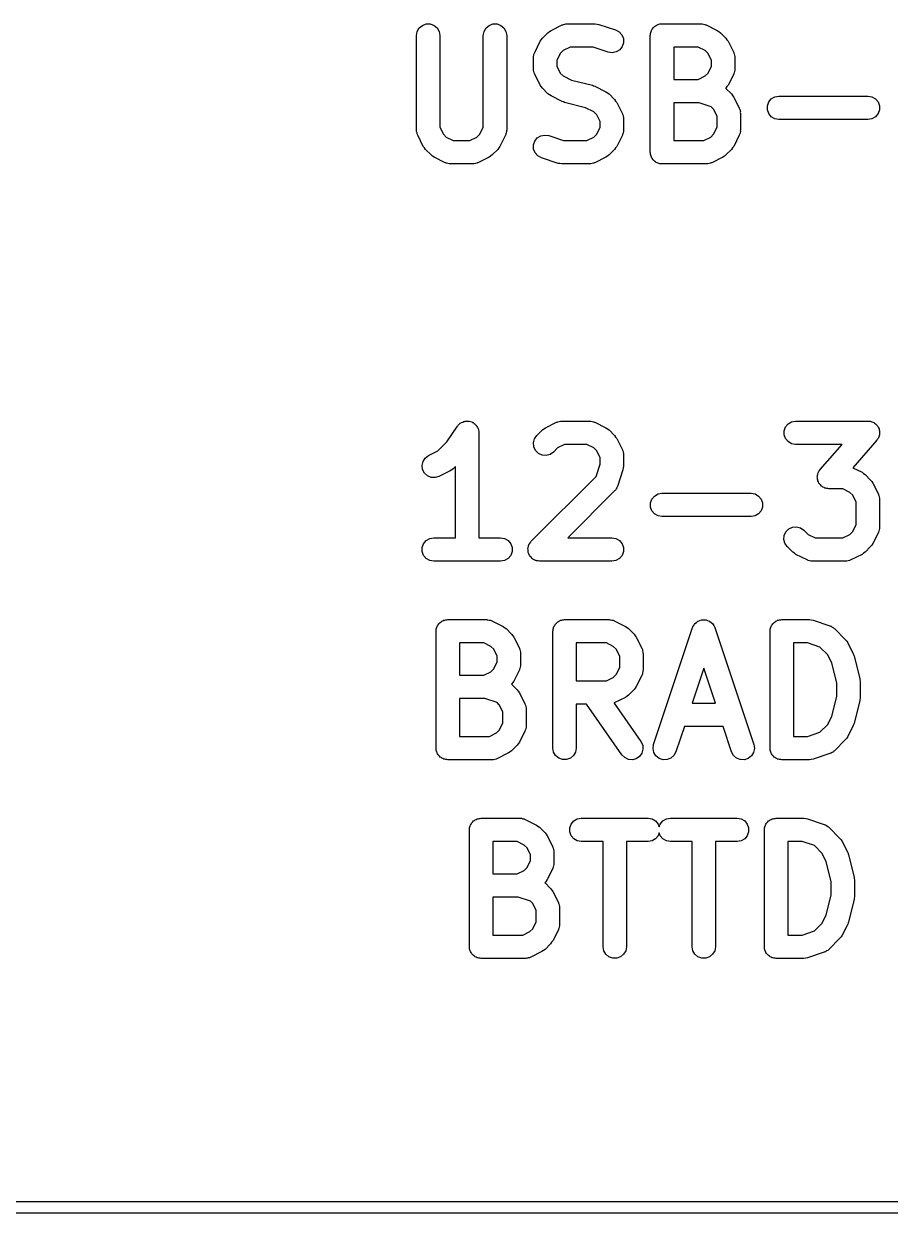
# Model space of a CAD drawing. Extents: x 85 to 212, y -151 to -91.
# Drawn here: x 179.98 to 191.1, y -150.78 to -135.5 of the extents above; entities that cross this region are included whole.
import ezdxf

# ---------------------------------------------------------------- set-up
doc = ezdxf.new("R2010")
doc.units = 0
doc.header["$MEASUREMENT"] = 0
doc.layers.add('BLACK', color=7, linetype='CONTINUOUS')

msp = doc.modelspace()

# ---------------------------------------------------------------- linework, layer by layer
at = {"layer": 'Black'}
for p, q in [((185.018, -135.654), (185.027, -135.602)), ((185.027, -135.602), (185.053, -135.557)), ((185.053, -135.557), (185.093, -135.524)), ((185.093, -135.524), (185.142, -135.506)), ((185.142, -135.506), (185.194, -135.506)), ((185.194, -135.506), (185.243, -135.524)), ((185.243, -135.524), (185.283, -135.557)), ((185.283, -135.557), (185.309, -135.602)), ((185.309, -135.602), (185.318, -135.654)), ((185.875, -135.654), (185.884, -135.602)), ((185.884, -135.602), (185.91, -135.557)), ((185.91, -135.557), (185.95, -135.524)), ((185.95, -135.524), (185.999, -135.506)), ((185.999, -135.506), (186.051, -135.506)), ((186.051, -135.506), (186.1, -135.524)), ((186.1, -135.524), (186.14, -135.557)), ((186.14, -135.557), (186.166, -135.602)), ((186.166, -135.602), (186.175, -135.654)), ((186.705, -135.619), (186.724, -135.605)), ((186.724, -135.605), (186.744, -135.591)), ((186.744, -135.591), (186.886, -135.519)), ((186.886, -135.519), (186.895, -135.517)), ((186.895, -135.517), (186.902, -135.513)), ((186.902, -135.513), (186.92, -135.51)), ((186.92, -135.51), (186.936, -135.505)), ((186.936, -135.505), (186.945, -135.505)), ((186.945, -135.505), (186.954, -135.504)), ((186.954, -135.504), (187.311, -135.504)), ((187.311, -135.504), (187.334, -135.508)), ((187.334, -135.508), (187.358, -135.511)), ((187.358, -135.511), (187.572, -135.583)), ((187.572, -135.583), (187.618, -135.608)), ((188.025, -135.615), (188.027, -135.602)), ((188.027, -135.602), (188.033, -135.591)), ((188.033, -135.591), (188.038, -135.579)), ((188.038, -135.579), (188.046, -135.569)), ((188.046, -135.569), (188.053, -135.557)), ((188.053, -135.557), (188.063, -135.549)), ((188.063, -135.549), (188.071, -135.539)), ((188.071, -135.539), (188.083, -135.532)), ((188.083, -135.532), (188.093, -135.524)), ((188.093, -135.524), (188.105, -135.519)), ((188.105, -135.519), (188.117, -135.513)), ((188.117, -135.513), (188.129, -135.51)), ((188.129, -135.51), (188.142, -135.506)), ((188.142, -135.506), (188.155, -135.506)), ((188.155, -135.506), (188.168, -135.504)), ((188.168, -135.504), (188.668, -135.504)), ((188.668, -135.504), (188.676, -135.505)), ((188.676, -135.505), (188.685, -135.505)), ((188.685, -135.505), (188.702, -135.51)), ((188.702, -135.51), (188.719, -135.513)), ((188.719, -135.513), (188.727, -135.517)), ((188.727, -135.517), (188.735, -135.519)), ((188.735, -135.519), (188.878, -135.591)), ((188.878, -135.591), (188.897, -135.605)), ((188.897, -135.605), (188.917, -135.619)), ((185.018, -136.868), (185.018, -135.654)), ((185.318, -135.654), (185.318, -136.832)), ((185.875, -136.832), (185.875, -135.654)), ((186.175, -135.654), (186.175, -136.868)), ((186.534, -135.872), (186.605, -135.729)), ((186.605, -135.729), (186.619, -135.71)), ((186.619, -135.71), (186.633, -135.69)), ((186.633, -135.69), (186.705, -135.619)), ((187.618, -135.608), (187.653, -135.646)), ((187.653, -135.646), (187.672, -135.695)), ((187.673, -135.747), (187.657, -135.796)), ((187.672, -135.695), (187.673, -135.747)), ((188.018, -135.654), (188.02, -135.641)), ((188.018, -137.154), (188.018, -135.654)), ((188.02, -135.628), (188.025, -135.615)), ((188.02, -135.641), (188.02, -135.628)), ((188.917, -135.619), (188.988, -135.69)), ((188.988, -135.69), (189.002, -135.71)), ((189.002, -135.71), (189.016, -135.729)), ((189.016, -135.729), (189.088, -135.872)), ((186.519, -135.922), (186.524, -135.905)), ((186.524, -135.905), (186.527, -135.888)), ((186.527, -135.888), (186.531, -135.88)), ((186.531, -135.88), (186.534, -135.872)), ((186.863, -135.885), (186.818, -135.975)), ((186.9, -135.848), (186.863, -135.885)), ((186.989, -135.804), (186.9, -135.848)), ((187.286, -135.804), (186.989, -135.804)), ((187.478, -135.867), (187.286, -135.804)), ((187.529, -135.875), (187.478, -135.867)), ((187.58, -135.864), (187.529, -135.875)), ((187.625, -135.837), (187.58, -135.864)), ((187.657, -135.796), (187.625, -135.837)), ((188.318, -135.804), (188.318, -136.218)), ((188.632, -135.804), (188.318, -135.804)), ((188.722, -135.848), (188.632, -135.804)), ((188.759, -135.885), (188.722, -135.848)), ((188.804, -135.975), (188.759, -135.885)), ((189.088, -135.872), (189.09, -135.88)), ((189.09, -135.88), (189.095, -135.888)), ((189.095, -135.888), (189.098, -135.905)), ((189.098, -135.905), (189.103, -135.922)), ((186.518, -135.939), (186.519, -135.931)), ((186.518, -136.082), (186.518, -135.939)), ((186.519, -135.931), (186.519, -135.922)), ((186.818, -135.975), (186.818, -136.047)), ((186.818, -136.047), (186.863, -136.136)), ((188.759, -136.136), (188.804, -136.047)), ((188.804, -136.047), (188.804, -135.975)), ((189.103, -135.922), (189.102, -135.931)), ((189.102, -135.931), (189.104, -135.939)), ((189.104, -135.939), (189.104, -136.082)), ((186.519, -136.091), (186.518, -136.082)), ((186.519, -136.099), (186.519, -136.091)), ((186.524, -136.116), (186.519, -136.099)), ((186.527, -136.133), (186.524, -136.116)), ((186.531, -136.141), (186.527, -136.133)), ((186.534, -136.149), (186.531, -136.141)), ((186.605, -136.292), (186.534, -136.149)), ((186.863, -136.136), (186.9, -136.173)), ((186.9, -136.173), (187.006, -136.226)), ((188.632, -136.218), (188.722, -136.173)), ((188.722, -136.173), (188.759, -136.136)), ((189.088, -136.149), (189.016, -136.292)), ((189.09, -136.141), (189.088, -136.149)), ((189.095, -136.133), (189.09, -136.141)), ((189.098, -136.116), (189.095, -136.133)), ((189.103, -136.099), (189.098, -136.116)), ((189.104, -136.082), (189.102, -136.091)), ((189.102, -136.091), (189.103, -136.099)), ((186.619, -136.311), (186.605, -136.292)), ((186.633, -136.331), (186.619, -136.311)), ((186.705, -136.402), (186.633, -136.331)), ((187.006, -136.226), (187.276, -136.294)), ((187.276, -136.294), (187.291, -136.3)), ((187.291, -136.3), (187.306, -136.305)), ((187.306, -136.305), (187.449, -136.377)), ((188.318, -136.218), (188.632, -136.218)), ((188.988, -136.331), (188.987, -136.332)), ((188.987, -136.332), (188.988, -136.333)), ((189.002, -136.311), (188.988, -136.331)), ((188.988, -136.333), (189.06, -136.405)), ((189.016, -136.292), (189.002, -136.311)), ((186.724, -136.416), (186.705, -136.402)), ((186.744, -136.431), (186.724, -136.416)), ((186.886, -136.502), (186.744, -136.431)), ((186.902, -136.507), (186.886, -136.502)), ((186.917, -136.513), (186.902, -136.507)), ((187.187, -136.581), (186.917, -136.513)), ((187.449, -136.377), (187.469, -136.391)), ((187.469, -136.391), (187.488, -136.405)), ((187.488, -136.405), (187.56, -136.476)), ((187.56, -136.476), (187.573, -136.496)), ((187.573, -136.496), (187.588, -136.515)), ((187.588, -136.515), (187.659, -136.658)), ((188.318, -136.518), (188.318, -137.004)), ((188.644, -136.518), (188.318, -136.518)), ((188.801, -136.57), (188.644, -136.518)), ((189.06, -136.405), (189.073, -136.424)), ((189.073, -136.424), (189.088, -136.444)), ((189.088, -136.444), (189.159, -136.586)), ((189.52, -136.556), (189.538, -136.507)), ((189.538, -136.507), (189.571, -136.467)), ((189.571, -136.467), (189.617, -136.441)), ((189.617, -136.441), (189.668, -136.432)), ((189.668, -136.432), (190.811, -136.432)), ((190.811, -136.432), (190.862, -136.441)), ((190.862, -136.441), (190.907, -136.467)), ((190.907, -136.467), (190.941, -136.507)), ((190.941, -136.507), (190.958, -136.556)), ((187.293, -136.634), (187.187, -136.581)), ((187.33, -136.671), (187.293, -136.634)), ((187.375, -136.76), (187.33, -136.671)), ((187.659, -136.658), (187.662, -136.666)), ((187.662, -136.666), (187.666, -136.674)), ((187.666, -136.674), (187.669, -136.691)), ((188.83, -136.6), (188.801, -136.57)), ((188.875, -136.689), (188.83, -136.6)), ((189.159, -136.586), (189.162, -136.595)), ((189.162, -136.595), (189.166, -136.602)), ((189.166, -136.602), (189.169, -136.62)), ((189.169, -136.62), (189.174, -136.636)), ((189.174, -136.636), (189.173, -136.645)), ((189.173, -136.645), (189.175, -136.654)), ((189.175, -136.654), (189.175, -136.868)), ((189.52, -136.608), (189.52, -136.556)), ((189.538, -136.657), (189.52, -136.608)), ((189.571, -136.697), (189.538, -136.657)), ((190.941, -136.657), (190.907, -136.697)), ((190.958, -136.608), (190.941, -136.657)), ((190.958, -136.556), (190.958, -136.608)), ((187.375, -136.832), (187.375, -136.76)), ((187.669, -136.691), (187.674, -136.708)), ((187.674, -136.708), (187.673, -136.716)), ((187.673, -136.716), (187.675, -136.725)), ((187.675, -136.725), (187.675, -136.868)), ((188.875, -136.832), (188.875, -136.689)), ((189.617, -136.723), (189.571, -136.697)), ((189.668, -136.732), (189.617, -136.723)), ((190.811, -136.732), (189.668, -136.732)), ((190.862, -136.723), (190.811, -136.732)), ((190.907, -136.697), (190.862, -136.723)), ((185.019, -136.876), (185.018, -136.868)), ((185.019, -136.885), (185.019, -136.876)), ((185.024, -136.902), (185.019, -136.885)), ((185.027, -136.919), (185.024, -136.902)), ((185.031, -136.927), (185.027, -136.919)), ((185.034, -136.935), (185.031, -136.927)), ((185.105, -137.078), (185.034, -136.935)), ((185.318, -136.832), (185.363, -136.922)), ((185.363, -136.922), (185.4, -136.959)), ((185.4, -136.959), (185.489, -137.004)), ((185.704, -137.004), (185.793, -136.959)), ((185.793, -136.959), (185.83, -136.922)), ((185.83, -136.922), (185.875, -136.832)), ((186.159, -136.935), (186.088, -137.078)), ((186.162, -136.927), (186.159, -136.935)), ((186.166, -136.919), (186.162, -136.927)), ((186.169, -136.902), (186.166, -136.919)), ((186.174, -136.885), (186.169, -136.902)), ((186.175, -136.868), (186.173, -136.876)), ((186.173, -136.876), (186.174, -136.885)), ((186.536, -137.011), (186.568, -136.97)), ((186.568, -136.97), (186.613, -136.943)), ((186.613, -136.943), (186.664, -136.932)), ((186.664, -136.932), (186.715, -136.94)), ((186.715, -136.94), (186.906, -137.004)), ((187.204, -137.004), (187.293, -136.959)), ((187.293, -136.959), (187.33, -136.922)), ((187.33, -136.922), (187.375, -136.832)), ((187.659, -136.935), (187.588, -137.078)), ((187.662, -136.927), (187.659, -136.935)), ((187.666, -136.919), (187.662, -136.927)), ((187.669, -136.902), (187.666, -136.919)), ((187.674, -136.885), (187.669, -136.902)), ((187.675, -136.868), (187.673, -136.876)), ((187.673, -136.876), (187.674, -136.885)), ((188.704, -137.004), (188.793, -136.959)), ((188.793, -136.959), (188.83, -136.922)), ((188.83, -136.922), (188.875, -136.832)), ((189.159, -136.935), (189.088, -137.078)), ((189.162, -136.927), (189.159, -136.935)), ((189.166, -136.919), (189.162, -136.927)), ((189.169, -136.902), (189.166, -136.919)), ((189.174, -136.885), (189.169, -136.902)), ((189.175, -136.868), (189.173, -136.876)), ((189.173, -136.876), (189.174, -136.885)), ((185.119, -137.097), (185.105, -137.078)), ((185.133, -137.117), (185.119, -137.097)), ((185.205, -137.188), (185.133, -137.117)), ((185.489, -137.004), (185.704, -137.004)), ((186.06, -137.117), (185.988, -137.188)), ((186.073, -137.097), (186.06, -137.117)), ((186.088, -137.078), (186.073, -137.097)), ((186.519, -137.06), (186.536, -137.011)), ((186.521, -137.112), (186.519, -137.06)), ((186.54, -137.161), (186.521, -137.112)), ((186.906, -137.004), (187.204, -137.004)), ((187.56, -137.117), (187.488, -137.188)), ((187.573, -137.097), (187.56, -137.117)), ((187.588, -137.078), (187.573, -137.097)), ((188.318, -137.004), (188.704, -137.004)), ((189.06, -137.117), (188.988, -137.188)), ((189.073, -137.097), (189.06, -137.117)), ((189.088, -137.078), (189.073, -137.097)), ((185.224, -137.202), (185.205, -137.188)), ((185.244, -137.216), (185.224, -137.202)), ((185.386, -137.288), (185.244, -137.216)), ((185.949, -137.216), (185.806, -137.288)), ((185.969, -137.202), (185.949, -137.216)), ((185.988, -137.188), (185.969, -137.202)), ((186.575, -137.2), (186.54, -137.161)), ((186.62, -137.224), (186.575, -137.2)), ((186.835, -137.296), (186.62, -137.224)), ((187.449, -137.216), (187.306, -137.288)), ((187.469, -137.202), (187.449, -137.216)), ((187.488, -137.188), (187.469, -137.202)), ((188.02, -137.166), (188.018, -137.154)), ((188.02, -137.18), (188.02, -137.166)), ((188.025, -137.192), (188.02, -137.18)), ((188.027, -137.205), (188.025, -137.192)), ((188.033, -137.216), (188.027, -137.205)), ((188.038, -137.229), (188.033, -137.216)), ((188.046, -137.239), (188.038, -137.229)), ((188.053, -137.25), (188.046, -137.239)), ((188.063, -137.258), (188.053, -137.25)), ((188.071, -137.268), (188.063, -137.258)), ((188.083, -137.275), (188.071, -137.268)), ((188.093, -137.283), (188.083, -137.275)), ((188.105, -137.288), (188.093, -137.283)), ((188.949, -137.216), (188.806, -137.288)), ((188.969, -137.202), (188.949, -137.216)), ((188.988, -137.188), (188.969, -137.202)), ((185.395, -137.29), (185.386, -137.288)), ((185.402, -137.295), (185.395, -137.29)), ((185.42, -137.298), (185.402, -137.295)), ((185.436, -137.303), (185.42, -137.298)), ((185.445, -137.302), (185.436, -137.303)), ((185.454, -137.304), (185.445, -137.302)), ((185.739, -137.304), (185.454, -137.304)), ((185.748, -137.302), (185.739, -137.304)), ((185.756, -137.303), (185.748, -137.302)), ((185.773, -137.298), (185.756, -137.303)), ((185.791, -137.295), (185.773, -137.298)), ((185.798, -137.29), (185.791, -137.295)), ((185.806, -137.288), (185.798, -137.29)), ((186.858, -137.299), (186.835, -137.296)), ((186.882, -137.304), (186.858, -137.299)), ((187.239, -137.304), (186.882, -137.304)), ((187.248, -137.302), (187.239, -137.304)), ((187.256, -137.303), (187.248, -137.302)), ((187.273, -137.298), (187.256, -137.303)), ((187.291, -137.295), (187.273, -137.298)), ((187.298, -137.29), (187.291, -137.295)), ((187.306, -137.288), (187.298, -137.29)), ((188.117, -137.295), (188.105, -137.288)), ((188.129, -137.297), (188.117, -137.295)), ((188.142, -137.301), (188.129, -137.297)), ((188.155, -137.301), (188.142, -137.301)), ((188.168, -137.304), (188.155, -137.301)), ((188.739, -137.304), (188.168, -137.304)), ((188.748, -137.302), (188.739, -137.304)), ((188.756, -137.303), (188.748, -137.302)), ((188.773, -137.298), (188.756, -137.303)), ((188.791, -137.295), (188.773, -137.298)), ((188.798, -137.29), (188.791, -137.295)), ((188.806, -137.288), (188.798, -137.29)), ((185.567, -140.646), (185.579, -140.633)), ((185.579, -140.633), (185.586, -140.629)), ((185.586, -140.629), (185.593, -140.624)), ((185.593, -140.624), (185.61, -140.618)), ((185.61, -140.618), (185.626, -140.61)), ((185.626, -140.61), (185.634, -140.609)), ((185.634, -140.609), (185.642, -140.606)), ((185.642, -140.606), (185.66, -140.606)), ((185.66, -140.606), (185.678, -140.604)), ((185.678, -140.604), (185.686, -140.606)), ((185.686, -140.606), (185.694, -140.606)), ((185.694, -140.606), (185.711, -140.612)), ((185.711, -140.612), (185.728, -140.616)), ((185.728, -140.616), (185.735, -140.621)), ((185.735, -140.621), (185.743, -140.624)), ((185.743, -140.624), (185.757, -140.635)), ((185.757, -140.635), (185.771, -140.645)), ((185.771, -140.645), (185.776, -140.652)), ((186.672, -140.691), (186.815, -140.619)), ((186.815, -140.619), (186.823, -140.617)), ((186.823, -140.617), (186.831, -140.613)), ((186.831, -140.613), (186.848, -140.61)), ((186.848, -140.61), (186.865, -140.605)), ((186.865, -140.605), (186.874, -140.605)), ((186.874, -140.605), (186.882, -140.604)), ((186.882, -140.604), (187.239, -140.604)), ((187.239, -140.604), (187.248, -140.605)), ((187.248, -140.605), (187.256, -140.605)), ((187.256, -140.605), (187.273, -140.61)), ((187.273, -140.61), (187.291, -140.613)), ((187.291, -140.613), (187.298, -140.617)), ((187.298, -140.617), (187.306, -140.619)), ((187.306, -140.619), (187.449, -140.691)), ((189.752, -140.679), (189.786, -140.639)), ((189.786, -140.639), (189.831, -140.613)), ((189.831, -140.613), (189.882, -140.604)), ((189.882, -140.604), (190.811, -140.604)), ((190.811, -140.604), (190.825, -140.606)), ((190.825, -140.606), (190.84, -140.606)), ((190.84, -140.606), (190.851, -140.611)), ((190.851, -140.611), (190.862, -140.613)), ((190.862, -140.613), (190.875, -140.62)), ((190.875, -140.62), (190.888, -140.625)), ((190.888, -140.625), (190.897, -140.633)), ((190.897, -140.633), (190.907, -140.639)), ((190.907, -140.639), (190.917, -140.65)), ((185.408, -140.872), (185.543, -140.67)), ((185.543, -140.67), (185.549, -140.664)), ((185.549, -140.664), (185.553, -140.657)), ((185.553, -140.657), (185.567, -140.646)), ((185.776, -140.652), (185.783, -140.657)), ((185.783, -140.657), (185.792, -140.673)), ((185.792, -140.673), (185.802, -140.687)), ((185.802, -140.687), (185.805, -140.695)), ((185.805, -140.695), (185.809, -140.702)), ((185.809, -140.702), (185.812, -140.72)), ((185.812, -140.72), (185.817, -140.737)), ((185.817, -140.737), (185.816, -140.745)), ((185.816, -140.745), (185.818, -140.754)), ((185.818, -140.754), (185.818, -142.104)), ((186.532, -140.833), (186.562, -140.79)), ((186.562, -140.79), (186.633, -140.719)), ((186.633, -140.719), (186.653, -140.705)), ((186.653, -140.705), (186.672, -140.691)), ((187.449, -140.691), (187.469, -140.705)), ((187.469, -140.705), (187.488, -140.719)), ((187.488, -140.719), (187.56, -140.79)), ((187.56, -140.79), (187.573, -140.81)), ((189.734, -140.728), (189.752, -140.679)), ((189.734, -140.78), (189.734, -140.728)), ((189.752, -140.829), (189.734, -140.78)), ((190.917, -140.65), (190.928, -140.66)), ((190.928, -140.66), (190.933, -140.67)), ((190.933, -140.67), (190.941, -140.679)), ((190.941, -140.679), (190.946, -140.692)), ((190.946, -140.692), (190.953, -140.705)), ((190.953, -140.793), (190.951, -140.808)), ((190.953, -140.705), (190.954, -140.717)), ((190.958, -140.78), (190.953, -140.793)), ((190.954, -140.717), (190.958, -140.728)), ((190.958, -140.728), (190.958, -140.742)), ((190.958, -140.742), (190.961, -140.757)), ((190.961, -140.757), (190.958, -140.768)), ((190.958, -140.768), (190.958, -140.78)), ((185.293, -140.987), (185.408, -140.872)), ((186.518, -140.883), (186.532, -140.833)), ((186.523, -140.935), (186.518, -140.883)), ((186.545, -140.982), (186.523, -140.935)), ((186.828, -140.948), (186.774, -141.002)), ((186.918, -140.904), (186.828, -140.948)), ((187.204, -140.904), (186.918, -140.904)), ((187.293, -140.948), (187.204, -140.904)), ((187.33, -140.985), (187.293, -140.948)), ((187.573, -140.81), (187.588, -140.829)), ((187.588, -140.829), (187.659, -140.972)), ((189.786, -140.868), (189.752, -140.829)), ((189.831, -140.895), (189.786, -140.868)), ((189.882, -140.904), (189.831, -140.895)), ((190.48, -140.904), (189.882, -140.904)), ((190.198, -141.226), (190.48, -140.904)), ((190.924, -140.852), (190.617, -141.203)), ((190.931, -140.84), (190.924, -140.852)), ((190.941, -140.829), (190.931, -140.84)), ((190.945, -140.818), (190.941, -140.829)), ((190.951, -140.808), (190.945, -140.818)), ((185.102, -141.122), (185.13, -141.079)), ((185.13, -141.079), (185.172, -141.048)), ((185.172, -141.048), (185.293, -140.987)), ((186.582, -141.019), (186.545, -140.982)), ((186.629, -141.041), (186.582, -141.019)), ((186.681, -141.046), (186.629, -141.041)), ((186.731, -141.032), (186.681, -141.046)), ((186.774, -141.002), (186.731, -141.032)), ((187.375, -141.075), (187.33, -140.985)), ((187.375, -141.158), (187.375, -141.075)), ((187.659, -140.972), (187.662, -140.98)), ((187.662, -140.98), (187.666, -140.988)), ((187.666, -140.988), (187.669, -141.005)), ((187.669, -141.005), (187.674, -141.022)), ((187.674, -141.022), (187.673, -141.031)), ((187.673, -141.031), (187.675, -141.039)), ((187.675, -141.039), (187.675, -141.182)), ((185.09, -141.173), (185.102, -141.122)), ((185.096, -141.225), (185.09, -141.173)), ((185.119, -141.272), (185.096, -141.225)), ((185.449, -141.245), (185.306, -141.316)), ((185.469, -141.231), (185.449, -141.245)), ((185.488, -141.217), (185.469, -141.231)), ((185.518, -141.187), (185.488, -141.217)), ((185.518, -142.104), (185.518, -141.187)), ((187.322, -141.315), (187.375, -141.158)), ((187.667, -141.23), (187.596, -141.444)), ((187.671, -141.206), (187.667, -141.23)), ((187.675, -141.182), (187.671, -141.206)), ((190.177, -141.261), (190.181, -141.25)), ((190.181, -141.25), (190.19, -141.239)), ((190.19, -141.239), (190.198, -141.226)), ((190.617, -141.203), (190.735, -141.262)), ((185.157, -141.307), (185.119, -141.272)), ((185.204, -141.328), (185.157, -141.307)), ((185.256, -141.331), (185.204, -141.328)), ((185.306, -141.316), (185.256, -141.331)), ((186.49, -142.148), (187.322, -141.315)), ((190.161, -141.322), (190.163, -141.311)), ((190.163, -141.336), (190.161, -141.322)), ((190.163, -141.299), (190.168, -141.285)), ((190.163, -141.311), (190.163, -141.299)), ((190.163, -141.351), (190.163, -141.336)), ((190.167, -141.362), (190.163, -141.351)), ((190.169, -141.373), (190.167, -141.362)), ((190.168, -141.285), (190.171, -141.271)), ((190.176, -141.386), (190.169, -141.373)), ((190.171, -141.271), (190.177, -141.261)), ((190.181, -141.4), (190.176, -141.386)), ((190.188, -141.409), (190.181, -141.4)), ((190.194, -141.419), (190.188, -141.409)), ((190.735, -141.262), (190.754, -141.277)), ((190.754, -141.277), (190.774, -141.29)), ((190.774, -141.29), (190.845, -141.362)), ((190.845, -141.362), (190.859, -141.381)), ((190.859, -141.381), (190.873, -141.401)), ((190.873, -141.401), (190.945, -141.544)), ((187.56, -141.502), (186.959, -142.104)), ((187.565, -141.495), (187.56, -141.502)), ((187.571, -141.49), (187.565, -141.495)), ((187.579, -141.474), (187.571, -141.49)), ((187.59, -141.46), (187.579, -141.474)), ((187.592, -141.451), (187.59, -141.46)), ((187.596, -141.444), (187.592, -141.451)), ((188.071, -141.567), (188.117, -141.541)), ((188.117, -141.541), (188.168, -141.532)), ((188.168, -141.532), (189.311, -141.532)), ((189.311, -141.532), (189.362, -141.541)), ((189.362, -141.541), (189.407, -141.567)), ((190.205, -141.429), (190.194, -141.419)), ((190.214, -141.44), (190.205, -141.429)), ((190.224, -141.446), (190.214, -141.44)), ((190.233, -141.453), (190.224, -141.446)), ((190.247, -141.459), (190.233, -141.453)), ((190.259, -141.466), (190.247, -141.459)), ((190.271, -141.468), (190.259, -141.466)), ((190.282, -141.472), (190.271, -141.468)), ((190.296, -141.472), (190.282, -141.472)), ((190.311, -141.475), (190.296, -141.472)), ((190.49, -141.475), (190.311, -141.475)), ((190.579, -141.52), (190.49, -141.475)), ((190.616, -141.557), (190.579, -141.52)), ((190.661, -141.646), (190.616, -141.557)), ((190.945, -141.544), (190.947, -141.552)), ((190.947, -141.552), (190.952, -141.559)), ((190.952, -141.559), (190.955, -141.577)), ((188.02, -141.656), (188.038, -141.607)), ((188.02, -141.708), (188.02, -141.656)), ((188.038, -141.757), (188.02, -141.708)), ((188.038, -141.607), (188.071, -141.567)), ((189.407, -141.567), (189.441, -141.607)), ((189.441, -141.607), (189.458, -141.656)), ((189.458, -141.708), (189.441, -141.757)), ((189.458, -141.656), (189.458, -141.708)), ((190.661, -141.932), (190.661, -141.646)), ((190.955, -141.577), (190.96, -141.594)), ((190.96, -141.594), (190.959, -141.602)), ((190.959, -141.602), (190.961, -141.611)), ((190.961, -141.611), (190.961, -141.968)), ((188.071, -141.797), (188.038, -141.757)), ((188.117, -141.823), (188.071, -141.797)), ((188.168, -141.832), (188.117, -141.823)), ((189.311, -141.832), (188.168, -141.832)), ((189.362, -141.823), (189.311, -141.832)), ((189.407, -141.797), (189.362, -141.823)), ((189.441, -141.757), (189.407, -141.797)), ((189.759, -142.025), (189.796, -141.988)), ((189.796, -141.988), (189.843, -141.966)), ((189.843, -141.966), (189.895, -141.961)), ((189.895, -141.961), (189.946, -141.975)), ((189.946, -141.975), (189.988, -142.005)), ((189.988, -142.005), (190.042, -142.059)), ((190.616, -142.022), (190.661, -141.932)), ((190.952, -142.019), (190.947, -142.027)), ((190.955, -142.002), (190.952, -142.019)), ((190.96, -141.985), (190.955, -142.002)), ((190.961, -141.968), (190.959, -141.976)), ((190.959, -141.976), (190.96, -141.985)), ((185.109, -142.179), (185.143, -142.139)), ((185.143, -142.139), (185.188, -142.113)), ((185.188, -142.113), (185.239, -142.104)), ((185.239, -142.104), (185.518, -142.104)), ((185.818, -142.104), (186.096, -142.104)), ((186.096, -142.104), (186.148, -142.113)), ((186.148, -142.113), (186.193, -142.139)), ((186.193, -142.139), (186.226, -142.179)), ((186.467, -142.179), (186.479, -142.164)), ((186.479, -142.164), (186.49, -142.148)), ((186.959, -142.104), (187.525, -142.104)), ((187.525, -142.104), (187.576, -142.113)), ((187.576, -142.113), (187.621, -142.139)), ((187.621, -142.139), (187.655, -142.179)), ((189.733, -142.124), (189.737, -142.072)), ((189.746, -142.174), (189.733, -142.124)), ((189.737, -142.072), (189.759, -142.025)), ((190.042, -142.059), (190.132, -142.104)), ((190.132, -142.104), (190.49, -142.104)), ((190.49, -142.104), (190.579, -142.059)), ((190.579, -142.059), (190.616, -142.022)), ((190.945, -142.035), (190.873, -142.178)), ((190.947, -142.027), (190.945, -142.035)), ((185.092, -142.228), (185.109, -142.179)), ((185.092, -142.28), (185.092, -142.228)), ((185.109, -142.329), (185.092, -142.28)), ((186.226, -142.179), (186.244, -142.228)), ((186.244, -142.28), (186.226, -142.329)), ((186.244, -142.228), (186.244, -142.28)), ((186.447, -142.24), (186.449, -142.234)), ((186.449, -142.26), (186.447, -142.24)), ((186.449, -142.228), (186.455, -142.209)), ((186.449, -142.234), (186.449, -142.228)), ((186.449, -142.28), (186.449, -142.26)), ((186.451, -142.286), (186.449, -142.28)), ((186.452, -142.292), (186.451, -142.286)), ((186.46, -142.31), (186.452, -142.292)), ((186.455, -142.209), (186.46, -142.19)), ((186.46, -142.19), (186.464, -142.185)), ((186.467, -142.329), (186.46, -142.31)), ((186.464, -142.185), (186.467, -142.179)), ((187.655, -142.179), (187.673, -142.228)), ((187.673, -142.28), (187.655, -142.329)), ((187.673, -142.228), (187.673, -142.28)), ((189.776, -142.217), (189.746, -142.174)), ((189.848, -142.288), (189.776, -142.217)), ((189.867, -142.302), (189.848, -142.288)), ((189.886, -142.316), (189.867, -142.302)), ((190.029, -142.388), (189.886, -142.316)), ((190.735, -142.316), (190.592, -142.388)), ((190.754, -142.302), (190.735, -142.316)), ((190.774, -142.288), (190.754, -142.302)), ((190.845, -142.217), (190.774, -142.288)), ((190.859, -142.197), (190.845, -142.217)), ((190.873, -142.178), (190.859, -142.197)), ((185.143, -142.368), (185.109, -142.329)), ((185.188, -142.395), (185.143, -142.368)), ((185.239, -142.404), (185.188, -142.395)), ((186.096, -142.404), (185.239, -142.404)), ((186.148, -142.395), (186.096, -142.404)), ((186.193, -142.368), (186.148, -142.395)), ((186.226, -142.329), (186.193, -142.368)), ((186.471, -142.334), (186.467, -142.329)), ((186.474, -142.34), (186.471, -142.334)), ((186.487, -142.353), (186.474, -142.34)), ((186.5, -142.368), (186.487, -142.353)), ((186.506, -142.372), (186.5, -142.368)), ((186.51, -142.376), (186.506, -142.372)), ((186.528, -142.385), (186.51, -142.376)), ((186.545, -142.395), (186.528, -142.385)), ((186.552, -142.396), (186.545, -142.395)), ((186.558, -142.398), (186.552, -142.396)), ((186.577, -142.4), (186.558, -142.398)), ((186.596, -142.404), (186.577, -142.4)), ((187.525, -142.404), (186.596, -142.404)), ((187.576, -142.395), (187.525, -142.404)), ((187.621, -142.368), (187.576, -142.395)), ((187.655, -142.329), (187.621, -142.368)), ((190.038, -142.39), (190.029, -142.388)), ((190.045, -142.395), (190.038, -142.39)), ((190.062, -142.398), (190.045, -142.395)), ((190.079, -142.403), (190.062, -142.398)), ((190.088, -142.402), (190.079, -142.403)), ((190.096, -142.404), (190.088, -142.402)), ((190.525, -142.404), (190.096, -142.404)), ((190.534, -142.402), (190.525, -142.404)), ((190.542, -142.403), (190.534, -142.402)), ((190.559, -142.398), (190.542, -142.403)), ((190.576, -142.395), (190.559, -142.398)), ((190.584, -142.39), (190.576, -142.395)), ((190.592, -142.388), (190.584, -142.39)), ((185.277, -143.252), (185.283, -143.241)), ((185.283, -143.241), (185.288, -143.229)), ((185.288, -143.229), (185.296, -143.219)), ((185.296, -143.219), (185.303, -143.207)), ((185.303, -143.207), (185.313, -143.199)), ((185.313, -143.199), (185.321, -143.189)), ((185.321, -143.189), (185.333, -143.182)), ((185.333, -143.182), (185.343, -143.174)), ((185.343, -143.174), (185.355, -143.169)), ((185.355, -143.169), (185.367, -143.163)), ((185.367, -143.163), (185.379, -143.16)), ((185.379, -143.16), (185.392, -143.156)), ((185.392, -143.156), (185.405, -143.156)), ((185.405, -143.156), (185.418, -143.154)), ((185.418, -143.154), (185.918, -143.154)), ((185.918, -143.154), (185.926, -143.155)), ((185.926, -143.155), (185.935, -143.155)), ((185.935, -143.155), (185.952, -143.16)), ((185.952, -143.16), (185.969, -143.163)), ((185.969, -143.163), (185.977, -143.167)), ((185.977, -143.167), (185.985, -143.169)), ((185.985, -143.169), (186.128, -143.241)), ((186.128, -143.241), (186.147, -143.255)), ((186.777, -143.252), (186.783, -143.241)), ((186.783, -143.241), (186.788, -143.229)), ((186.788, -143.229), (186.796, -143.219)), ((186.796, -143.219), (186.803, -143.207)), ((186.803, -143.207), (186.813, -143.199)), ((186.813, -143.199), (186.821, -143.189)), ((186.821, -143.189), (186.833, -143.182)), ((186.833, -143.182), (186.843, -143.174)), ((186.843, -143.174), (186.855, -143.169)), ((186.855, -143.169), (186.867, -143.163)), ((186.867, -143.163), (186.879, -143.16)), ((186.879, -143.16), (186.892, -143.156)), ((186.892, -143.156), (186.905, -143.156)), ((186.905, -143.156), (186.918, -143.154)), ((186.918, -143.154), (187.489, -143.154)), ((187.489, -143.154), (187.498, -143.155)), ((187.498, -143.155), (187.506, -143.155)), ((187.506, -143.155), (187.523, -143.16)), ((187.523, -143.16), (187.541, -143.163)), ((187.541, -143.163), (187.548, -143.167)), ((187.548, -143.167), (187.556, -143.169)), ((187.556, -143.169), (187.699, -143.241)), ((187.699, -143.241), (187.719, -143.255)), ((188.564, -143.248), (188.576, -143.23)), ((188.576, -143.23), (188.586, -143.21)), ((188.586, -143.21), (188.589, -143.208)), ((188.589, -143.208), (188.591, -143.204)), ((188.591, -143.204), (188.609, -143.19)), ((188.609, -143.19), (188.625, -143.176)), ((188.625, -143.176), (188.629, -143.174)), ((188.629, -143.174), (188.632, -143.172)), ((188.632, -143.172), (188.653, -143.165)), ((188.653, -143.165), (188.673, -143.157)), ((188.673, -143.157), (188.678, -143.157)), ((188.678, -143.157), (188.682, -143.155)), ((188.682, -143.155), (188.704, -143.156)), ((188.704, -143.156), (188.726, -143.155)), ((188.726, -143.155), (188.73, -143.157)), ((188.73, -143.157), (188.734, -143.157)), ((188.734, -143.157), (188.754, -143.165)), ((188.754, -143.165), (188.775, -143.172)), ((188.775, -143.172), (188.778, -143.174)), ((188.778, -143.174), (188.782, -143.176)), ((188.782, -143.176), (188.799, -143.19)), ((188.799, -143.19), (188.816, -143.204)), ((188.816, -143.204), (188.818, -143.208)), ((188.818, -143.208), (188.821, -143.21)), ((188.821, -143.21), (188.832, -143.23)), ((188.832, -143.23), (188.843, -143.248)), ((189.563, -143.252), (189.569, -143.241)), ((189.569, -143.241), (189.574, -143.229)), ((189.574, -143.229), (189.582, -143.219)), ((189.582, -143.219), (189.589, -143.207)), ((189.589, -143.207), (189.599, -143.199)), ((189.599, -143.199), (189.607, -143.189)), ((189.607, -143.189), (189.619, -143.182)), ((189.619, -143.182), (189.629, -143.174)), ((189.629, -143.174), (189.641, -143.169)), ((189.641, -143.169), (189.652, -143.163)), ((189.652, -143.163), (189.665, -143.16)), ((189.665, -143.16), (189.678, -143.156)), ((189.678, -143.156), (189.691, -143.156)), ((189.691, -143.156), (189.704, -143.154)), ((189.704, -143.154), (190.061, -143.154)), ((190.061, -143.154), (190.084, -143.158)), ((190.084, -143.158), (190.108, -143.161)), ((190.108, -143.161), (190.322, -143.233)), ((190.322, -143.233), (190.33, -143.237)), ((190.33, -143.237), (190.338, -143.239)), ((190.338, -143.239), (190.353, -143.249)), ((185.268, -143.304), (185.27, -143.291)), ((185.268, -144.804), (185.268, -143.304)), ((185.27, -143.278), (185.275, -143.265)), ((185.27, -143.291), (185.27, -143.278)), ((185.275, -143.265), (185.277, -143.252)), ((186.147, -143.255), (186.167, -143.269)), ((186.167, -143.269), (186.238, -143.34)), ((186.238, -143.34), (186.252, -143.36)), ((186.252, -143.36), (186.266, -143.379)), ((186.266, -143.379), (186.338, -143.522)), ((186.768, -143.304), (186.77, -143.291)), ((186.768, -144.804), (186.768, -143.304)), ((186.77, -143.278), (186.775, -143.265)), ((186.77, -143.291), (186.77, -143.278)), ((186.775, -143.265), (186.777, -143.252)), ((187.719, -143.255), (187.738, -143.269)), ((187.738, -143.269), (187.81, -143.34)), ((187.81, -143.34), (187.823, -143.36)), ((187.823, -143.36), (187.838, -143.379)), ((187.838, -143.379), (187.909, -143.522)), ((188.061, -144.756), (188.561, -143.256)), ((188.561, -143.256), (188.563, -143.252)), ((188.563, -143.252), (188.564, -143.248)), ((188.843, -143.248), (188.844, -143.252)), ((188.844, -143.252), (188.846, -143.256)), ((188.846, -143.256), (189.346, -144.756)), ((189.554, -143.304), (189.556, -143.291)), ((189.554, -144.804), (189.554, -143.304)), ((189.556, -143.278), (189.56, -143.265)), ((189.556, -143.291), (189.556, -143.278)), ((189.56, -143.265), (189.563, -143.252)), ((190.353, -143.249), (190.368, -143.258)), ((190.368, -143.258), (190.374, -143.264)), ((190.374, -143.264), (190.381, -143.269)), ((190.381, -143.269), (190.524, -143.412)), ((185.568, -143.454), (185.568, -143.868)), ((185.882, -143.454), (185.568, -143.454)), ((185.972, -143.498), (185.882, -143.454)), ((186.009, -143.535), (185.972, -143.498)), ((186.054, -143.625), (186.009, -143.535)), ((186.338, -143.522), (186.34, -143.53)), ((186.34, -143.53), (186.345, -143.538)), ((186.345, -143.538), (186.348, -143.555)), ((187.068, -143.454), (187.068, -143.939)), ((187.454, -143.454), (187.068, -143.454)), ((187.543, -143.498), (187.454, -143.454)), ((187.58, -143.535), (187.543, -143.498)), ((187.625, -143.625), (187.58, -143.535)), ((187.909, -143.522), (187.912, -143.53)), ((187.912, -143.53), (187.916, -143.538)), ((187.916, -143.538), (187.919, -143.555)), ((189.854, -143.454), (189.854, -144.654)), ((190.036, -143.454), (189.854, -143.454)), ((190.194, -143.506), (190.036, -143.454)), ((190.295, -143.607), (190.194, -143.506)), ((190.524, -143.412), (190.538, -143.431)), ((190.538, -143.431), (190.552, -143.451)), ((190.552, -143.451), (190.623, -143.594)), ((186.009, -143.786), (186.054, -143.697)), ((186.054, -143.697), (186.054, -143.625)), ((186.348, -143.555), (186.353, -143.572)), ((186.353, -143.572), (186.352, -143.581)), ((186.352, -143.581), (186.354, -143.589)), ((186.354, -143.589), (186.354, -143.732)), ((187.625, -143.768), (187.625, -143.625)), ((187.919, -143.555), (187.924, -143.572)), ((187.924, -143.572), (187.923, -143.581)), ((187.923, -143.581), (187.925, -143.589)), ((187.925, -143.589), (187.925, -143.804)), ((190.348, -143.713), (190.295, -143.607)), ((190.623, -143.594), (190.628, -143.609)), ((190.628, -143.609), (190.635, -143.624)), ((190.635, -143.624), (190.706, -143.91)), ((185.882, -143.868), (185.972, -143.823)), ((185.972, -143.823), (186.009, -143.786)), ((186.338, -143.799), (186.266, -143.942)), ((186.34, -143.791), (186.338, -143.799)), ((186.345, -143.783), (186.34, -143.791)), ((186.348, -143.766), (186.345, -143.783)), ((186.353, -143.749), (186.348, -143.766)), ((186.354, -143.732), (186.352, -143.741)), ((186.352, -143.741), (186.353, -143.749)), ((187.58, -143.858), (187.625, -143.768)), ((187.919, -143.838), (187.916, -143.855)), ((187.924, -143.821), (187.919, -143.838)), ((187.925, -143.804), (187.923, -143.812)), ((187.923, -143.812), (187.924, -143.821)), ((188.704, -143.778), (188.555, -144.225)), ((188.853, -144.225), (188.704, -143.778)), ((190.411, -143.965), (190.348, -143.713)), ((185.568, -143.868), (185.882, -143.868)), ((186.238, -143.981), (186.237, -143.982)), ((186.237, -143.982), (186.238, -143.983)), ((186.252, -143.961), (186.238, -143.981)), ((186.238, -143.983), (186.31, -144.055)), ((186.266, -143.942), (186.252, -143.961)), ((187.068, -143.939), (187.454, -143.939)), ((187.454, -143.939), (187.543, -143.895)), ((187.543, -143.895), (187.58, -143.858)), ((187.909, -143.871), (187.838, -144.014)), ((187.912, -143.862), (187.909, -143.871)), ((187.916, -143.855), (187.912, -143.862)), ((190.411, -144.142), (190.411, -143.965)), ((190.706, -143.91), (190.708, -143.928)), ((190.708, -143.928), (190.711, -143.946)), ((190.711, -143.946), (190.711, -144.161)), ((186.31, -144.055), (186.323, -144.074)), ((186.323, -144.074), (186.338, -144.094)), ((186.338, -144.094), (186.409, -144.236)), ((187.699, -144.152), (187.556, -144.223)), ((187.719, -144.138), (187.699, -144.152)), ((187.738, -144.124), (187.719, -144.138)), ((187.81, -144.052), (187.738, -144.124)), ((187.823, -144.033), (187.81, -144.052)), ((187.838, -144.014), (187.823, -144.033)), ((190.348, -144.394), (190.411, -144.142)), ((185.568, -144.168), (185.568, -144.654)), ((185.894, -144.168), (185.568, -144.168)), ((186.051, -144.22), (185.894, -144.168)), ((186.08, -144.25), (186.051, -144.22)), ((186.125, -144.339), (186.08, -144.25)), ((186.409, -144.236), (186.412, -144.245)), ((186.412, -144.245), (186.416, -144.252)), ((186.416, -144.252), (186.419, -144.27)), ((186.419, -144.27), (186.424, -144.286)), ((186.424, -144.286), (186.423, -144.295)), ((186.423, -144.295), (186.425, -144.304)), ((186.425, -144.304), (186.425, -144.518)), ((187.197, -144.239), (187.068, -144.239)), ((187.068, -144.239), (187.068, -144.804)), ((187.652, -144.89), (187.197, -144.239)), ((187.556, -144.223), (187.553, -144.225)), ((187.553, -144.225), (187.898, -144.718)), ((188.555, -144.225), (188.853, -144.225)), ((190.706, -144.197), (190.635, -144.483)), ((190.708, -144.179), (190.706, -144.197)), ((190.711, -144.161), (190.708, -144.179)), ((186.125, -144.482), (186.125, -144.339)), ((190.295, -144.5), (190.348, -144.394)), ((185.954, -144.654), (186.043, -144.609)), ((186.043, -144.609), (186.08, -144.572)), ((186.08, -144.572), (186.125, -144.482)), ((186.409, -144.585), (186.338, -144.728)), ((186.412, -144.577), (186.409, -144.585)), ((186.416, -144.569), (186.412, -144.577)), ((186.419, -144.552), (186.416, -144.569)), ((186.424, -144.535), (186.419, -144.552)), ((186.425, -144.518), (186.423, -144.526)), ((186.423, -144.526), (186.424, -144.535)), ((188.455, -144.525), (188.346, -144.851)), ((188.953, -144.525), (188.455, -144.525)), ((189.061, -144.851), (188.953, -144.525)), ((190.036, -144.654), (190.194, -144.601)), ((190.194, -144.601), (190.295, -144.5)), ((190.623, -144.514), (190.552, -144.656)), ((190.628, -144.498), (190.623, -144.514)), ((190.635, -144.483), (190.628, -144.498)), ((185.568, -144.654), (185.954, -144.654)), ((186.31, -144.767), (186.238, -144.838)), ((186.323, -144.747), (186.31, -144.767)), ((186.338, -144.728), (186.323, -144.747)), ((187.898, -144.718), (187.92, -144.765)), ((187.92, -144.765), (187.924, -144.817)), ((188.054, -144.808), (188.061, -144.756)), ((189.346, -144.756), (189.354, -144.808)), ((189.854, -144.654), (190.036, -144.654)), ((190.524, -144.695), (190.381, -144.838)), ((190.538, -144.676), (190.524, -144.695)), ((190.552, -144.656), (190.538, -144.676)), ((185.27, -144.816), (185.268, -144.804)), ((185.27, -144.83), (185.27, -144.816)), ((185.275, -144.842), (185.27, -144.83)), ((185.277, -144.855), (185.275, -144.842)), ((185.283, -144.866), (185.277, -144.855)), ((185.288, -144.879), (185.283, -144.866)), ((185.296, -144.889), (185.288, -144.879)), ((185.303, -144.9), (185.296, -144.889)), ((185.313, -144.908), (185.303, -144.9)), ((185.321, -144.918), (185.313, -144.908)), ((185.333, -144.925), (185.321, -144.918)), ((186.199, -144.866), (186.056, -144.938)), ((186.219, -144.852), (186.199, -144.866)), ((186.238, -144.838), (186.219, -144.852)), ((186.777, -144.855), (186.768, -144.804)), ((186.803, -144.9), (186.777, -144.855)), ((186.843, -144.933), (186.803, -144.9)), ((187.033, -144.9), (186.993, -144.933)), ((187.059, -144.855), (187.033, -144.9)), ((187.068, -144.804), (187.059, -144.855)), ((187.689, -144.926), (187.652, -144.89)), ((187.881, -144.91), (187.838, -144.94)), ((187.911, -144.867), (187.881, -144.91)), ((187.924, -144.817), (187.911, -144.867)), ((188.064, -144.859), (188.054, -144.808)), ((188.091, -144.903), (188.064, -144.859)), ((188.132, -144.935), (188.091, -144.903)), ((188.321, -144.897), (188.282, -144.931)), ((188.346, -144.851), (188.321, -144.897)), ((189.086, -144.897), (189.061, -144.851)), ((189.125, -144.931), (189.086, -144.897)), ((189.316, -144.903), (189.275, -144.935)), ((189.343, -144.859), (189.316, -144.903)), ((189.354, -144.808), (189.343, -144.859)), ((189.556, -144.816), (189.554, -144.804)), ((189.556, -144.83), (189.556, -144.816)), ((189.56, -144.842), (189.556, -144.83)), ((189.563, -144.855), (189.56, -144.842)), ((189.569, -144.866), (189.563, -144.855)), ((189.574, -144.879), (189.569, -144.866)), ((189.582, -144.889), (189.574, -144.879)), ((189.589, -144.9), (189.582, -144.889)), ((189.599, -144.908), (189.589, -144.9)), ((189.607, -144.918), (189.599, -144.908)), ((189.619, -144.925), (189.607, -144.918)), ((190.322, -144.874), (190.108, -144.946)), ((190.33, -144.87), (190.322, -144.874)), ((190.338, -144.868), (190.33, -144.87)), ((190.353, -144.858), (190.338, -144.868)), ((190.368, -144.85), (190.353, -144.858)), ((190.374, -144.843), (190.368, -144.85)), ((190.381, -144.838), (190.374, -144.843)), ((185.343, -144.933), (185.333, -144.925)), ((185.355, -144.938), (185.343, -144.933)), ((185.367, -144.945), (185.355, -144.938)), ((185.379, -144.947), (185.367, -144.945)), ((185.392, -144.951), (185.379, -144.947)), ((185.405, -144.951), (185.392, -144.951)), ((185.418, -144.954), (185.405, -144.951)), ((185.989, -144.954), (185.418, -144.954)), ((185.998, -144.952), (185.989, -144.954)), ((186.006, -144.953), (185.998, -144.952)), ((186.023, -144.948), (186.006, -144.953)), ((186.041, -144.945), (186.023, -144.948)), ((186.048, -144.94), (186.041, -144.945)), ((186.056, -144.938), (186.048, -144.94)), ((186.892, -144.951), (186.843, -144.933)), ((186.944, -144.951), (186.892, -144.951)), ((186.993, -144.933), (186.944, -144.951)), ((187.736, -144.948), (187.689, -144.926)), ((187.788, -144.953), (187.736, -144.948)), ((187.838, -144.94), (187.788, -144.953)), ((188.182, -144.952), (188.132, -144.935)), ((188.234, -144.951), (188.182, -144.952)), ((188.282, -144.931), (188.234, -144.951)), ((189.173, -144.951), (189.125, -144.931)), ((189.226, -144.952), (189.173, -144.951)), ((189.275, -144.935), (189.226, -144.952)), ((189.629, -144.933), (189.619, -144.925)), ((189.641, -144.938), (189.629, -144.933)), ((189.652, -144.945), (189.641, -144.938)), ((189.665, -144.947), (189.652, -144.945)), ((189.678, -144.951), (189.665, -144.947)), ((189.691, -144.951), (189.678, -144.951)), ((189.704, -144.954), (189.691, -144.951)), ((190.061, -144.954), (189.704, -144.954)), ((190.084, -144.949), (190.061, -144.954)), ((190.108, -144.946), (190.084, -144.949)), ((185.699, -145.828), (185.703, -145.815)), ((185.699, -145.841), (185.699, -145.828)), ((185.703, -145.815), (185.705, -145.802)), ((185.705, -145.802), (185.712, -145.791)), ((185.712, -145.791), (185.717, -145.779)), ((185.717, -145.779), (185.725, -145.769)), ((185.725, -145.769), (185.732, -145.757)), ((185.732, -145.757), (185.742, -145.749)), ((185.742, -145.749), (185.75, -145.739)), ((185.75, -145.739), (185.761, -145.732)), ((185.761, -145.732), (185.771, -145.724)), ((185.771, -145.724), (185.784, -145.719)), ((185.784, -145.719), (185.795, -145.713)), ((185.795, -145.713), (185.808, -145.71)), ((185.808, -145.71), (185.82, -145.706)), ((185.82, -145.706), (185.834, -145.706)), ((185.834, -145.706), (185.846, -145.704)), ((185.846, -145.704), (186.346, -145.704)), ((186.346, -145.704), (186.355, -145.705)), ((186.355, -145.705), (186.364, -145.705)), ((186.364, -145.705), (186.38, -145.71)), ((186.38, -145.71), (186.398, -145.713)), ((186.398, -145.713), (186.405, -145.717)), ((186.405, -145.717), (186.414, -145.719)), ((186.414, -145.719), (186.556, -145.791)), ((186.556, -145.791), (186.576, -145.805)), ((186.576, -145.805), (186.595, -145.819)), ((186.595, -145.819), (186.667, -145.89)), ((186.984, -145.828), (187.002, -145.779)), ((186.984, -145.88), (186.984, -145.828)), ((187.002, -145.779), (187.036, -145.739)), ((187.036, -145.739), (187.081, -145.713)), ((187.081, -145.713), (187.132, -145.704)), ((187.132, -145.704), (187.989, -145.704)), ((187.989, -145.704), (188.041, -145.713)), ((188.041, -145.713), (188.086, -145.739)), ((188.086, -145.739), (188.119, -145.779)), ((188.119, -145.779), (188.132, -145.814)), ((188.132, -145.814), (188.145, -145.779)), ((188.145, -145.779), (188.179, -145.739)), ((188.179, -145.739), (188.224, -145.713)), ((188.224, -145.713), (188.275, -145.704)), ((188.275, -145.704), (189.132, -145.704)), ((189.132, -145.704), (189.183, -145.713)), ((189.183, -145.713), (189.229, -145.739)), ((189.229, -145.739), (189.262, -145.779)), ((189.262, -145.779), (189.28, -145.828)), ((189.28, -145.828), (189.28, -145.88)), ((189.484, -145.828), (189.489, -145.815)), ((189.484, -145.841), (189.484, -145.828)), ((189.489, -145.815), (189.491, -145.802)), ((189.491, -145.802), (189.498, -145.791)), ((189.498, -145.791), (189.502, -145.779)), ((189.502, -145.779), (189.511, -145.769)), ((189.511, -145.769), (189.517, -145.757)), ((189.517, -145.757), (189.527, -145.749)), ((189.527, -145.749), (189.536, -145.739)), ((189.536, -145.739), (189.547, -145.732)), ((189.547, -145.732), (189.557, -145.724)), ((189.557, -145.724), (189.569, -145.719)), ((189.569, -145.719), (189.581, -145.713)), ((189.581, -145.713), (189.594, -145.71)), ((189.594, -145.71), (189.606, -145.706)), ((189.606, -145.706), (189.619, -145.706)), ((189.619, -145.706), (189.632, -145.704)), ((189.632, -145.704), (189.989, -145.704)), ((189.989, -145.704), (190.013, -145.708)), ((190.013, -145.708), (190.037, -145.711)), ((190.037, -145.711), (190.251, -145.783)), ((190.251, -145.783), (190.259, -145.787)), ((190.259, -145.787), (190.267, -145.789)), ((190.267, -145.789), (190.281, -145.799)), ((190.281, -145.799), (190.297, -145.808)), ((190.297, -145.808), (190.303, -145.814)), ((190.303, -145.814), (190.31, -145.819)), ((190.31, -145.819), (190.452, -145.962)), ((185.696, -145.854), (185.699, -145.841)), ((185.696, -147.354), (185.696, -145.854)), ((186.667, -145.89), (186.681, -145.91)), ((186.681, -145.91), (186.695, -145.929)), ((186.695, -145.929), (186.766, -146.072)), ((187.002, -145.929), (186.984, -145.88)), ((187.036, -145.968), (187.002, -145.929)), ((187.081, -145.995), (187.036, -145.968)), ((188.086, -145.968), (188.041, -145.995)), ((188.119, -145.929), (188.086, -145.968)), ((188.132, -145.893), (188.119, -145.929)), ((188.145, -145.929), (188.132, -145.893)), ((188.179, -145.968), (188.145, -145.929)), ((188.224, -145.995), (188.179, -145.968)), ((189.229, -145.968), (189.183, -145.995)), ((189.262, -145.929), (189.229, -145.968)), ((189.28, -145.88), (189.262, -145.929)), ((189.482, -145.854), (189.484, -145.841)), ((189.482, -147.354), (189.482, -145.854)), ((190.452, -145.962), (190.466, -145.981)), ((190.466, -145.981), (190.481, -146.001)), ((185.996, -146.004), (185.996, -146.418)), ((186.311, -146.004), (185.996, -146.004)), ((186.4, -146.048), (186.311, -146.004)), ((186.437, -146.085), (186.4, -146.048)), ((186.482, -146.175), (186.437, -146.085)), ((186.766, -146.072), (186.769, -146.08)), ((186.769, -146.08), (186.773, -146.088)), ((186.773, -146.088), (186.776, -146.105)), ((186.776, -146.105), (186.781, -146.122)), ((186.781, -146.122), (186.781, -146.131)), ((186.781, -146.131), (186.782, -146.139)), ((186.782, -146.139), (186.782, -146.282)), ((187.132, -146.004), (187.081, -145.995)), ((187.411, -146.004), (187.132, -146.004)), ((187.411, -147.354), (187.411, -146.004)), ((187.989, -146.004), (187.711, -146.004)), ((187.711, -146.004), (187.711, -147.354)), ((188.041, -145.995), (187.989, -146.004)), ((188.275, -146.004), (188.224, -145.995)), ((188.554, -146.004), (188.275, -146.004)), ((188.554, -147.354), (188.554, -146.004)), ((189.132, -146.004), (188.854, -146.004)), ((188.854, -146.004), (188.854, -147.354)), ((189.183, -145.995), (189.132, -146.004)), ((189.782, -146.004), (189.782, -147.204)), ((189.965, -146.004), (189.782, -146.004)), ((190.123, -146.056), (189.965, -146.004)), ((190.223, -146.157), (190.123, -146.056)), ((190.481, -146.001), (190.552, -146.144)), ((186.437, -146.336), (186.482, -146.247)), ((186.482, -146.247), (186.482, -146.175)), ((186.782, -146.282), (186.781, -146.291)), ((186.781, -146.291), (186.781, -146.299)), ((190.276, -146.263), (190.223, -146.157)), ((190.339, -146.515), (190.276, -146.263)), ((190.552, -146.144), (190.557, -146.159)), ((190.557, -146.159), (190.563, -146.174)), ((190.563, -146.174), (190.635, -146.46)), ((185.996, -146.418), (186.311, -146.418)), ((186.311, -146.418), (186.4, -146.373)), ((186.4, -146.373), (186.437, -146.336)), ((186.766, -146.349), (186.695, -146.492)), ((186.769, -146.341), (186.766, -146.349)), ((186.773, -146.333), (186.769, -146.341)), ((186.776, -146.316), (186.773, -146.333)), ((186.781, -146.299), (186.776, -146.316)), ((186.667, -146.531), (186.666, -146.532)), ((186.666, -146.532), (186.667, -146.533)), ((186.681, -146.511), (186.667, -146.531)), ((186.667, -146.533), (186.738, -146.605)), ((186.695, -146.492), (186.681, -146.511)), ((190.339, -146.692), (190.339, -146.515)), ((190.635, -146.46), (190.636, -146.478)), ((190.636, -146.478), (190.639, -146.496)), ((190.639, -146.496), (190.639, -146.711)), ((185.996, -146.718), (185.996, -147.204)), ((186.322, -146.718), (185.996, -146.718)), ((186.48, -146.77), (186.322, -146.718)), ((186.738, -146.605), (186.752, -146.624)), ((186.752, -146.624), (186.766, -146.644)), ((186.766, -146.644), (186.838, -146.786)), ((190.276, -146.944), (190.339, -146.692)), ((190.635, -146.747), (190.563, -147.033)), ((190.636, -146.729), (190.635, -146.747)), ((190.639, -146.711), (190.636, -146.729)), ((186.509, -146.8), (186.48, -146.77)), ((186.554, -146.889), (186.509, -146.8)), ((186.554, -147.032), (186.554, -146.889)), ((186.838, -146.786), (186.84, -146.795)), ((186.84, -146.795), (186.845, -146.802)), ((186.845, -146.802), (186.848, -146.82)), ((186.848, -146.82), (186.853, -146.836)), ((186.853, -146.836), (186.852, -146.845)), ((186.852, -146.845), (186.854, -146.854)), ((186.854, -146.854), (186.854, -147.068)), ((186.509, -147.122), (186.554, -147.032)), ((190.123, -147.151), (190.223, -147.05)), ((190.223, -147.05), (190.276, -146.944)), ((190.557, -147.048), (190.552, -147.064)), ((190.563, -147.033), (190.557, -147.048)), ((185.996, -147.204), (186.382, -147.204)), ((186.382, -147.204), (186.472, -147.159)), ((186.472, -147.159), (186.509, -147.122)), ((186.838, -147.135), (186.766, -147.278)), ((186.84, -147.127), (186.838, -147.135)), ((186.845, -147.119), (186.84, -147.127)), ((186.848, -147.102), (186.845, -147.119)), ((186.853, -147.085), (186.848, -147.102)), ((186.854, -147.068), (186.852, -147.076)), ((186.852, -147.076), (186.853, -147.085)), ((189.782, -147.204), (189.965, -147.204)), ((189.965, -147.204), (190.123, -147.151)), ((190.481, -147.206), (190.466, -147.226)), ((190.552, -147.064), (190.481, -147.206)), ((185.699, -147.366), (185.696, -147.354)), ((186.738, -147.317), (186.667, -147.388)), ((186.752, -147.297), (186.738, -147.317)), ((186.766, -147.278), (186.752, -147.297)), ((187.42, -147.405), (187.411, -147.354)), ((187.711, -147.354), (187.702, -147.405)), ((188.563, -147.405), (188.554, -147.354)), ((188.854, -147.354), (188.845, -147.405)), ((189.484, -147.366), (189.482, -147.354)), ((190.452, -147.245), (190.31, -147.388)), ((190.466, -147.226), (190.452, -147.245)), ((185.699, -147.38), (185.699, -147.366)), ((185.703, -147.392), (185.699, -147.38)), ((185.705, -147.405), (185.703, -147.392)), ((185.712, -147.416), (185.705, -147.405)), ((185.717, -147.429), (185.712, -147.416)), ((185.725, -147.439), (185.717, -147.429)), ((185.732, -147.45), (185.725, -147.439)), ((185.742, -147.458), (185.732, -147.45)), ((185.75, -147.468), (185.742, -147.458)), ((185.761, -147.475), (185.75, -147.468)), ((185.771, -147.483), (185.761, -147.475)), ((185.784, -147.488), (185.771, -147.483)), ((185.795, -147.495), (185.784, -147.488)), ((185.808, -147.497), (185.795, -147.495)), ((185.82, -147.501), (185.808, -147.497)), ((185.834, -147.501), (185.82, -147.501)), ((185.846, -147.504), (185.834, -147.501)), ((186.418, -147.504), (185.846, -147.504)), ((186.426, -147.502), (186.418, -147.504)), ((186.435, -147.503), (186.426, -147.502)), ((186.452, -147.498), (186.435, -147.503)), ((186.469, -147.495), (186.452, -147.498)), ((186.477, -147.49), (186.469, -147.495)), ((186.485, -147.488), (186.477, -147.49)), ((186.628, -147.416), (186.485, -147.488)), ((186.647, -147.402), (186.628, -147.416)), ((186.667, -147.388), (186.647, -147.402)), ((187.446, -147.45), (187.42, -147.405)), ((187.486, -147.483), (187.446, -147.45)), ((187.535, -147.501), (187.486, -147.483)), ((187.587, -147.501), (187.535, -147.501)), ((187.636, -147.483), (187.587, -147.501)), ((187.676, -147.45), (187.636, -147.483)), ((187.702, -147.405), (187.676, -147.45)), ((188.589, -147.45), (188.563, -147.405)), ((188.629, -147.483), (188.589, -147.45)), ((188.678, -147.501), (188.629, -147.483)), ((188.73, -147.501), (188.678, -147.501)), ((188.779, -147.483), (188.73, -147.501)), ((188.818, -147.45), (188.779, -147.483)), ((188.845, -147.405), (188.818, -147.45)), ((189.484, -147.38), (189.484, -147.366)), ((189.489, -147.392), (189.484, -147.38)), ((189.491, -147.405), (189.489, -147.392)), ((189.498, -147.416), (189.491, -147.405)), ((189.502, -147.429), (189.498, -147.416)), ((189.511, -147.439), (189.502, -147.429)), ((189.517, -147.45), (189.511, -147.439)), ((189.527, -147.458), (189.517, -147.45)), ((189.536, -147.468), (189.527, -147.458)), ((189.547, -147.475), (189.536, -147.468)), ((189.557, -147.483), (189.547, -147.475)), ((189.569, -147.488), (189.557, -147.483)), ((189.581, -147.495), (189.569, -147.488)), ((189.594, -147.497), (189.581, -147.495)), ((189.606, -147.501), (189.594, -147.497)), ((189.619, -147.501), (189.606, -147.501)), ((189.632, -147.504), (189.619, -147.501)), ((189.989, -147.504), (189.632, -147.504)), ((190.013, -147.499), (189.989, -147.504)), ((190.037, -147.496), (190.013, -147.499)), ((190.251, -147.424), (190.037, -147.496)), ((190.259, -147.42), (190.251, -147.424)), ((190.267, -147.418), (190.259, -147.42)), ((190.281, -147.408), (190.267, -147.418)), ((190.297, -147.4), (190.281, -147.408)), ((190.303, -147.393), (190.297, -147.4)), ((190.31, -147.388), (190.303, -147.393)), ((85.575, -150.625), (211.425, -150.625)), ((211.5, -150.775), (85.5, -150.775))]:
    msp.add_line(p, q, dxfattribs=at)

doc.saveas('drawing.dxf')
